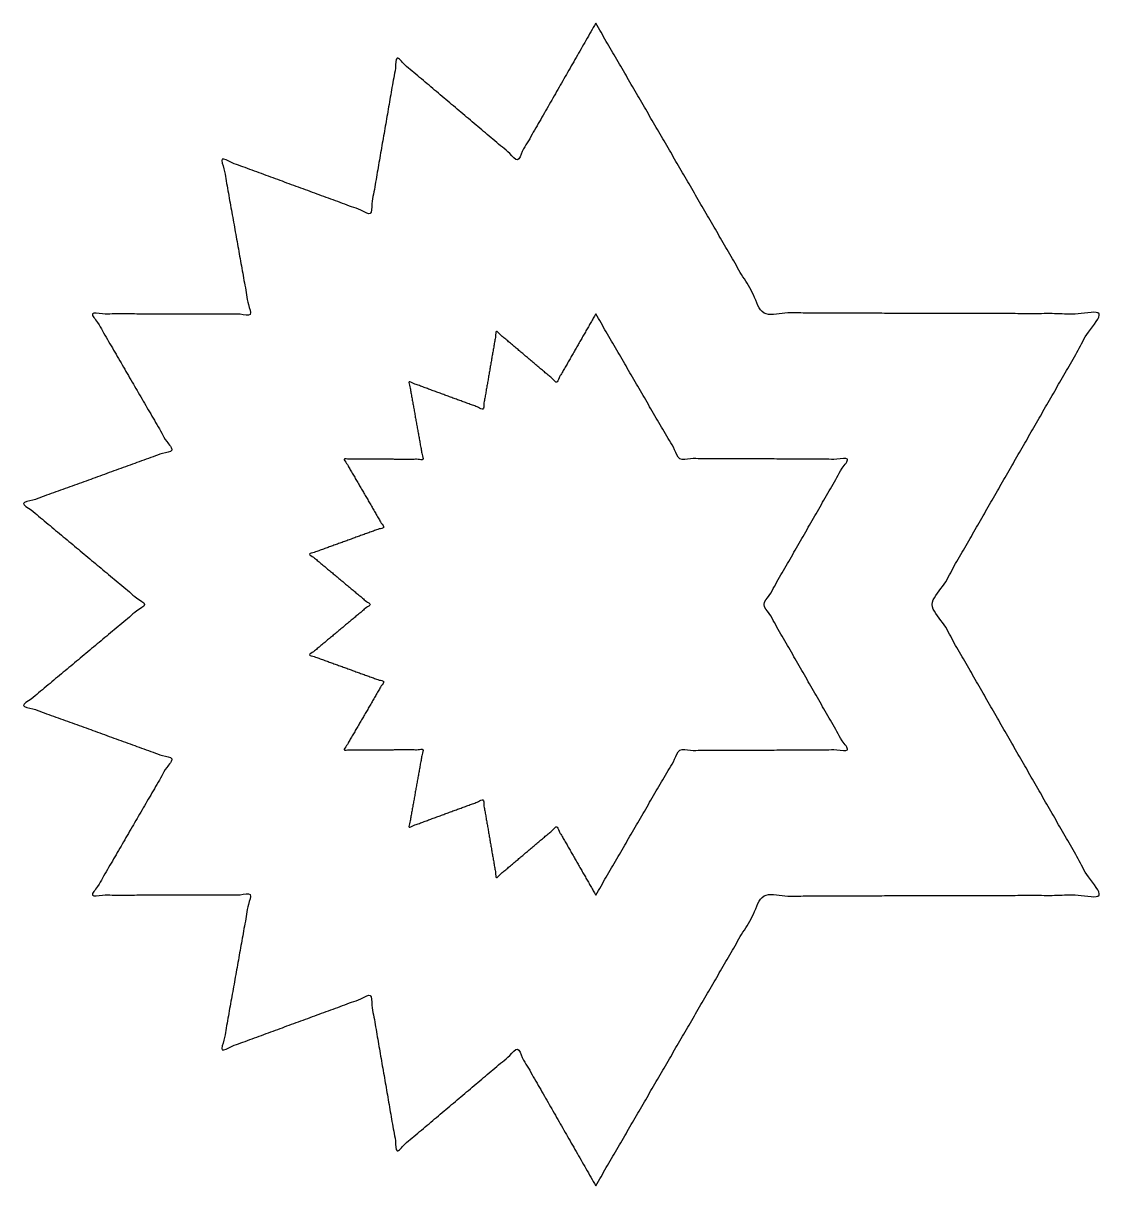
# Model space of a CAD drawing. Header units: millimetres. Extents: x -39.4 to 34.8, y -40 to 40.
import ezdxf

# ---------------------------------------------------------------- set-up
doc = ezdxf.new("R2010")
doc.units = ezdxf.units.MM
doc.header["$MEASUREMENT"] = 0
doc.layers.add('Default', color=18, linetype='Continuous', true_color=0x000000)

msp = doc.modelspace()

# ---------------------------------------------------------------- linework, layer by layer
at = {"layer": 'Default'}
for points, knots in [([(0, -40), (5.79, -30.029), (11.581, -20.058), (23.111, -20.029), (34.641, -20), (28.901, -10), (23.161, 0), (28.901, 10), (34.641, 20), (23.111, 20.029), (11.581, 20.058), (5.79, 30.029), (0, 40)], [69.181638, 69.181638, 69.181638, 80.711912, 80.711912, 92.242185, 92.242185, 103.772458, 103.772458, 115.302731, 115.302731, 126.833004, 126.833004, 138.363277, 138.363277, 138.363277]), ([(0, 40), (-2.697, 35.296), (-5.394, 30.593), (-9.538, 34.09), (-13.681, 37.588), (-14.607, 32.245), (-15.532, 26.903), (-20.622, 28.772), (-25.712, 30.642), (-24.754, 25.305), (-23.797, 19.968), (-29.219, 19.984), (-34.641, 20), (-31.916, 15.312), (-29.191, 10.625), (-34.292, 8.785), (-39.392, 6.946), (-35.228, 3.473), (-31.064, 0), (-35.228, -3.473), (-39.392, -6.946), (-34.292, -8.785), (-29.191, -10.625), (-31.916, -15.312), (-34.641, -20), (-29.219, -19.984), (-23.797, -19.968), (-24.754, -25.305), (-25.712, -30.642), (-20.622, -28.772), (-15.532, -26.903), (-14.607, -32.245), (-13.681, -37.588), (-9.538, -34.09), (-5.394, -30.593), (-2.697, -35.296), (0, -40)], [0, 0, 0, 5.422158, 5.422158, 10.844315, 10.844315, 16.266473, 16.266473, 21.68863, 21.68863, 27.110788, 27.110788, 32.532946, 32.532946, 37.955103, 37.955103, 43.377261, 43.377261, 48.799418, 48.799418, 54.221576, 54.221576, 59.643734, 59.643734, 65.065891, 65.065891, 70.488049, 70.488049, 75.910206, 75.910206, 81.332364, 81.332364, 86.754522, 86.754522, 92.176679, 92.176679, 97.598837, 97.598837, 97.598837]), ([(0, -20), (2.895, -15.015), (5.79, -10.029), (11.555, -10.015), (17.321, -10), (14.451, -5), (11.581, 0), (14.451, 5), (17.321, 10), (11.555, 10.015), (5.79, 10.029), (2.895, 15.015), (0, 20)], [69.181638, 69.181638, 69.181638, 80.711912, 80.711912, 92.242185, 92.242185, 103.772458, 103.772458, 115.302731, 115.302731, 126.833004, 126.833004, 138.363277, 138.363277, 138.363277]), ([(0, 20), (-1.349, 17.648), (-2.697, 15.296), (-4.769, 17.045), (-6.84, 18.794), (-7.303, 16.123), (-7.766, 13.451), (-10.311, 14.386), (-12.856, 15.321), (-12.377, 12.652), (-11.898, 9.984), (-14.609, 9.992), (-17.321, 10), (-15.958, 7.656), (-14.596, 5.312), (-17.146, 4.393), (-19.696, 3.473), (-17.614, 1.736), (-15.532, 0), (-17.614, -1.736), (-19.696, -3.473), (-17.146, -4.393), (-14.596, -5.312), (-15.958, -7.656), (-17.321, -10), (-14.609, -9.992), (-11.898, -9.984), (-12.377, -12.652), (-12.856, -15.321), (-10.311, -14.386), (-7.766, -13.451), (-7.303, -16.123), (-6.84, -18.794), (-4.769, -17.045), (-2.697, -15.296), (-1.349, -17.648), (0, -20)], [0, 0, 0, 5.422158, 5.422158, 10.844315, 10.844315, 16.266473, 16.266473, 21.68863, 21.68863, 27.110788, 27.110788, 32.532946, 32.532946, 37.955103, 37.955103, 43.377261, 43.377261, 48.799418, 48.799418, 54.221576, 54.221576, 59.643734, 59.643734, 65.065891, 65.065891, 70.488049, 70.488049, 75.910206, 75.910206, 81.332364, 81.332364, 86.754522, 86.754522, 92.176679, 92.176679, 97.598837, 97.598837, 97.598837])]:
    msp.add_open_spline(points, degree=2, knots=knots, dxfattribs=at)

doc.saveas('drawing.dxf')
